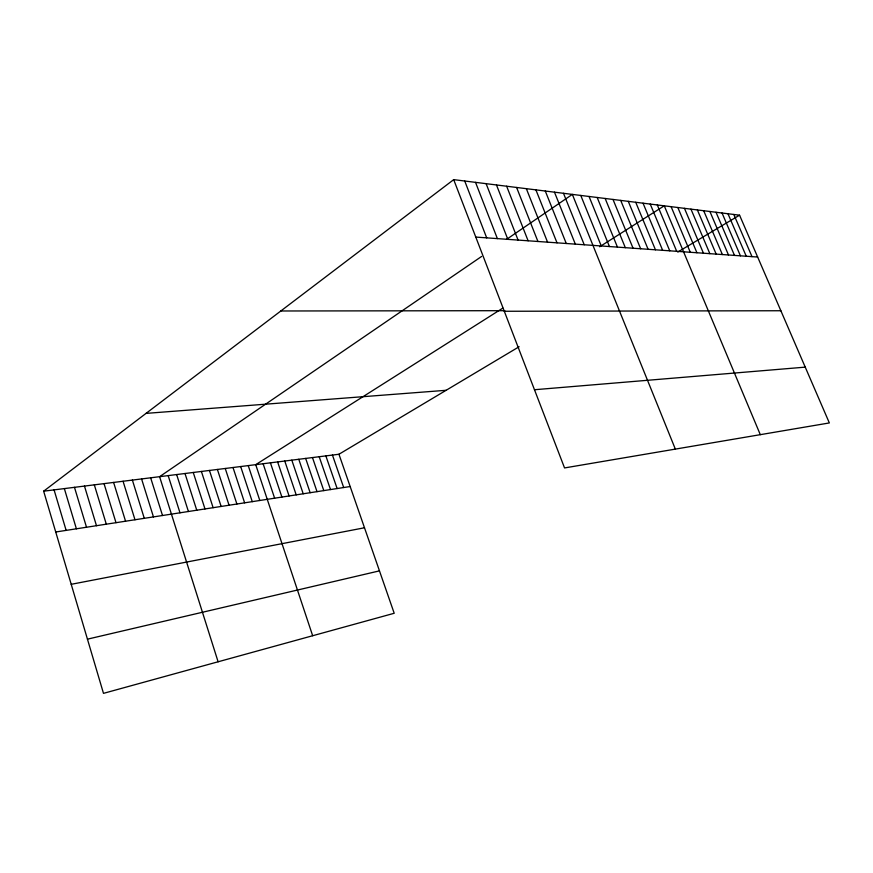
<?xml version="1.0" encoding="UTF-8"?>
<svg xmlns="http://www.w3.org/2000/svg" width="873" height="873" viewBox="0 0 873 873"><rect width="100%" height="100%" fill="white"/><g stroke="black" fill="none" stroke-linecap="round" stroke-linejoin="round"><path stroke-width="1.31" d="M43.65 491.183L338.953 454.255L394.203 613.272L103.483 693.358L43.65 491.183L453.698 179.642L739.562 215.184L829.35 422.936L564.547 467.939L453.698 179.642M481.634 256.433L159.595 476.68L218.108 661.789M506.493 239.431L572.339 194.395L675.342 449.104M502.837 308.093L255.713 464.665L312.665 635.74M599.642 246.764L664.266 205.821L760.307 434.667M338.953 454.255L519.129 346.734M677.764 252.057L739.562 215.184M87.442 639.167L379.46 570.866M71.215 584.31L364.488 527.772M55.73 531.995L350.16 486.534M534.472 389.729L805.233 367.14M146.042 413.387L446.125 390.296M280.822 310.984L504.801 310.69M504.31 311.268L780.866 310.744M475.785 237.085L757.655 257.044M733.811 214.474L752.002 256.64M727.973 213.743L746.251 256.236M722.047 213.012L740.424 255.822M716.024 212.259L734.499 255.407M709.902 211.495L728.486 254.981M703.693 210.72L722.375 254.545M697.385 209.946L716.166 254.108M690.969 209.138L709.847 253.661M684.454 208.331L703.442 253.203M677.83 207.512L696.916 252.744M671.108 206.672L690.292 252.275M657.304 204.959L676.706 251.315M650.232 204.075L669.744 250.824M643.041 203.18L662.651 250.322M635.719 202.274L655.448 249.809M628.276 201.347L648.104 249.285M620.703 200.408L640.651 248.761M612.999 199.448L633.056 248.227M605.153 198.477L625.319 247.67M597.176 197.484L617.451 247.114M589.046 196.469L609.43 246.546M580.763 195.443L601.268 245.968M563.489 193.293L584.233 244.767M554.475 192.169L575.329 244.134M545.287 191.023L566.261 243.491M535.902 189.867L557.007 242.836M526.343 188.677L547.567 242.17M516.598 187.466L537.932 241.494M506.646 186.222L528.11 240.795M496.486 184.967L518.082 240.086M486.119 183.668L507.835 239.355M475.534 182.359L497.381 238.624M464.731 181.017L486.698 237.86M332.438 455.062L343.689 487.538M325.858 455.892L337.131 488.542M319.202 456.721L330.507 489.567M312.469 457.561L323.796 490.604M305.659 458.412L317.019 491.652M298.773 459.274L310.155 492.71M291.811 460.147L303.215 493.78M284.762 461.031L296.198 494.871M277.625 461.926L289.083 495.962M270.412 462.821L281.903 497.075M263.111 463.738L274.624 498.199M248.238 465.593L259.805 500.491M240.664 466.542L252.264 501.648M233.004 467.502L244.626 502.826M225.245 468.474L236.899 504.027M217.399 469.456L229.064 505.238M209.444 470.449L221.142 506.46M201.401 471.453L213.121 507.693M193.249 472.468L204.991 508.948M185 473.504L196.763 510.225M176.641 474.552L188.426 511.513M168.173 475.61L179.991 512.811M150.647 477.804L162.509 515.506M141.579 478.939L153.462 516.903M132.38 480.085L144.285 518.322M123.06 481.252L134.988 519.762M113.61 482.431L125.559 521.214M104.029 483.631L116 522.687M94.317 484.842L106.31 524.193M84.474 486.075L96.477 525.71M74.478 487.32L86.514 527.248M64.351 488.596L76.398 528.809M54.071 489.873L66.141 530.391"/></g></svg>
